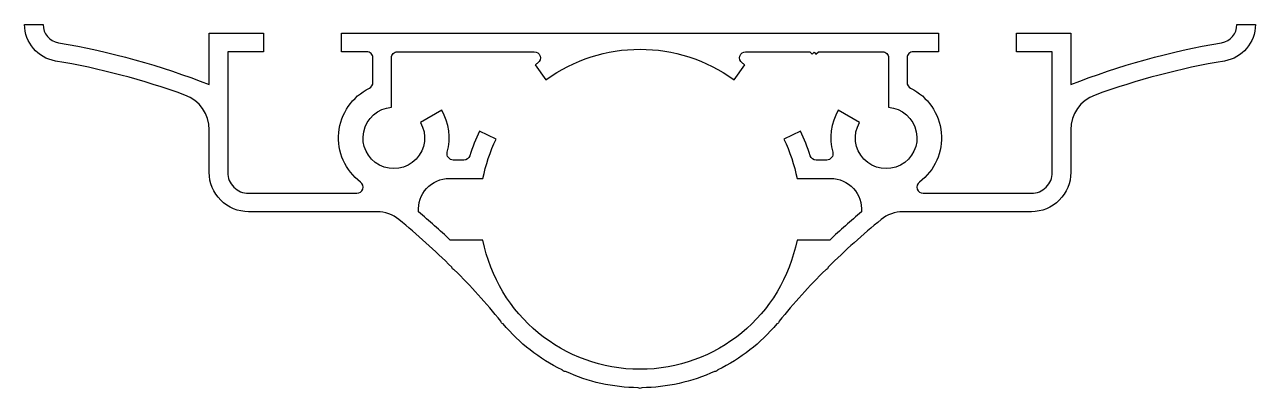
# Model space of a CAD drawing. Extents: x 902 to 1002, y -40.1 to -10.6.
import ezdxf

# ---------------------------------------------------------------- set-up
doc = ezdxf.new("R2010")
doc.units = 0
doc.header["$LTSCALE"] = 15
doc.layers.add('KOLON3', color=7, linetype='CONTINUOUS')

msp = doc.modelspace()

# ---------------------------------------------------------------- linework, layer by layer
at = {"layer": 'KOLON3', "linetype": 'CONTINUOUS'}
for points in [[(930.304, -13.254, 0.414214), (929.804, -12.754), (927.754, -12.754), (927.754, -11.254), (976.254, -11.254), (976.254, -12.754), (974.204, -12.754, 0.414214), (973.704, -13.254), (973.704, -15.264, 0.286255), (973.984, -15.713, -0.560177), (974.704, -23.354, 0.720759), (975.004, -24.254), (983.804, -24.254, 0.414214), (985.504, -22.554), (985.504, -12.754), (982.604, -12.754), (982.604, -11.254), (987.004, -11.254), (987.004, -15.423, -0.051801), (999.252, -12.033, 0.366251), (1000.504, -10.554), (1002.003, -10.554, -0.36594), (999.501, -13.51, 0.045427), (988.98, -16.281, 0.315512), (987.004, -19.1), (987.004, -22.554, -0.414214), (983.804, -25.754), (973.366, -25.754, 0.172977), (971.594, -26.386, 0.024165), (967.302, -30.253, -0.334957), (967.09, -30.467, 0.023543), (963.309, -34.636, -0.334438), (963.117, -34.868, -0.105695), (958.338, -38.598, -0.327985), (958.07, -38.724, -0.105695), (952.155, -40.053, -0.33624), (951.853, -40.053, -0.105643), (945.94, -38.725, -0.33624), (945.667, -38.596, -0.105643), (940.891, -34.868, -0.334438), (940.699, -34.636, 0.023543), (936.918, -30.467, -0.330601), (936.706, -30.257, 0.024173), (932.415, -26.387, 0.173088), (930.642, -25.754), (920.204, -25.754, -0.414214), (917.004, -22.554), (917.004, -19.1, 0.315512), (915.028, -16.281, 0.045427), (904.506, -13.51, -0.36594), (902.004, -10.554), (903.504, -10.554, 0.366251), (904.755, -12.033, -0.051801), (917.004, -15.423), (917.004, -11.254), (921.404, -11.254), (921.404, -12.754), (918.504, -12.754), (918.504, -22.554, 0.414214), (920.204, -24.254), (929.004, -24.254, 0.720759), (929.304, -23.354, -0.560177), (930.024, -15.713, 0.286255), (930.304, -15.264)], [(936.587, -28.054, 0.014058), (934.013, -25.763, -0.438939), (936.504, -23.054), (939.246, -23.054, -0.06516), (940.319, -19.855), (938.971, -19.198, 0.037291), (938.172, -21.204, -0.327538), (937.695, -21.554), (936.832, -21.554, -0.493526), (936.349, -20.924, 0.19923), (935.901, -17.504), (934.169, -18.504, -3.453913), (931.804, -17.262), (931.804, -13.254, -0.414214), (932.304, -12.754), (943.418, -12.754, -0.733799), (943.705, -13.664, 0.004733), (943.481, -13.823), (944.363, -15.037, -0.32492), (959.645, -15.037), (960.527, -13.823, 0.004733), (960.303, -13.664, -0.733799), (960.589, -12.754), (965.797, -12.754), (965.997, -12.954), (966.147, -12.804), (966.297, -12.954), (966.497, -12.754), (971.704, -12.754, -0.414214), (972.204, -13.254), (972.204, -17.262, -3.453913), (969.839, -18.504), (968.107, -17.504, 0.19923), (967.659, -20.924, -0.493526), (967.176, -21.554), (966.313, -21.554, -0.327538), (965.836, -21.204, 0.037291), (965.036, -19.198), (963.688, -19.855, -0.06516), (964.761, -23.054), (967.504, -23.054, -0.438939), (969.995, -25.763, 0.014058), (967.421, -28.054), (964.761, -28.054, -0.823055), (939.246, -28.054)]]:
    msp.add_lwpolyline(points, format="xyb", close=True, dxfattribs=at)

doc.saveas('drawing.dxf')
